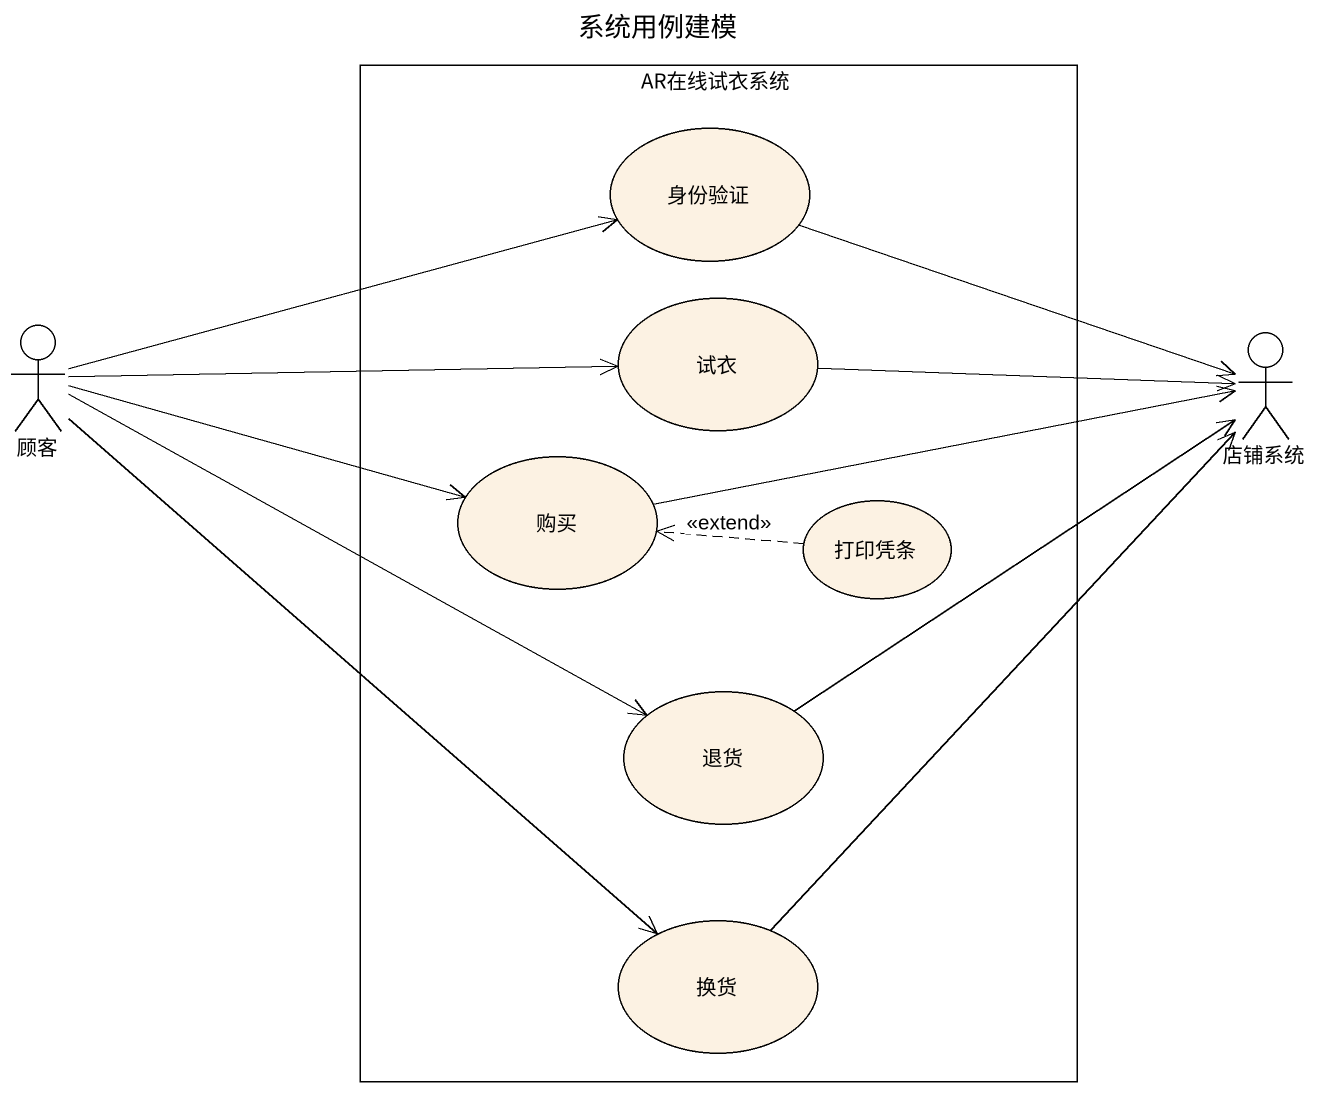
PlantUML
@startuml
title 系统用例建模
rectangle AR在线试衣系统 {
  usecase 身份验证
  usecase 试衣
  usecase 购买
  usecase 打印凭条
  usecase 退货
  usecase 换货
}
actor 顾客
actor 店铺系统
身份验证 -right-> 店铺系统
试衣 -right-> 店铺系统
顾客 -right-> 身份验证
顾客 -right-> 试衣
顾客 -right-> 购买
顾客 -right-> 退货
顾客 --> 换货
购买 -right-> 店铺系统
打印凭条 .left.> 购买 : <<extend>>
退货 -up-> 店铺系统
换货 -up-> 店铺系统
@enduml
